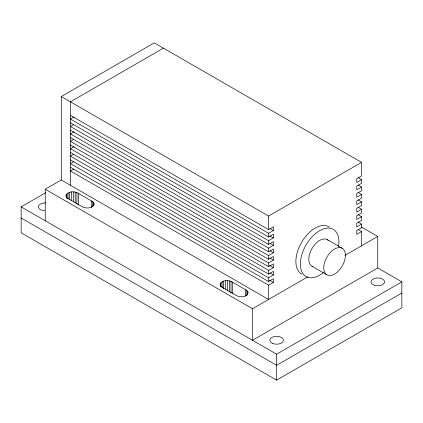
<?xml version="1.0" encoding="UTF-8"?>
<svg xmlns="http://www.w3.org/2000/svg" width="423" height="423" viewBox="0 0 423 423"><rect width="100%" height="100%" fill="white"/><g stroke="black" fill="none" stroke-linecap="round" stroke-linejoin="round"><path stroke-width="0.63" d="M66.189 194.903L66.036 196.018L66.427 197.107L67.331 198.096L81.819 206.487C85.425 208.819 92.97 208.846 94.038 203.801L92.774 201.729L78.313 193.337C74.712 191.09 68.685 191.027 66.189 194.903L66.189 196.214M220.283 283.685L220.134 284.795L220.526 285.89L221.425 286.879L235.912 295.265C239.518 297.602 247.064 297.628 248.132 292.579L246.873 290.506L232.407 282.115C228.806 279.867 222.778 279.809 220.283 283.685L220.283 286.308M45.742 192.677L21.15 206.873L21.15 232.83L276.61 380.129L401.85 307.822L401.85 281.866L276.61 354.173L45.235 220.774L45.235 189.255L61.293 179.987L61.293 96.555L154.279 42.871L361.57 162.363L361.57 175.894L356.753 178.675L356.753 182.387L361.57 179.606L361.57 183.312L356.753 186.094L356.753 189.8L361.57 187.019L361.57 190.731L356.753 193.512L356.753 197.218L361.57 194.437L361.57 198.144L356.753 200.925L356.753 204.632L361.57 201.85L361.57 205.562L356.753 208.343L356.753 212.05L361.57 209.269L361.57 212.975L356.753 215.756L356.753 219.468L361.57 216.687L361.57 220.394L356.753 223.175L356.753 226.881L361.57 224.1L361.57 227.812L356.753 230.593L356.753 234.3L361.57 231.518L361.57 245.795L344.983 255.365M163.431 48.153L70.445 101.837L61.293 96.555M74.189 116.917L70.445 119.08L268.579 233.29L273.395 230.509L273.395 226.797L268.579 229.583L70.445 115.373M73.65 124.642L70.445 126.498L268.579 240.708L273.395 237.922L273.395 234.215L268.579 236.996L70.445 122.792M74.194 131.749L70.445 133.917L268.579 248.121L273.406 245.34L273.406 241.628L268.579 244.415L70.445 130.205M73.655 139.474L70.445 141.33L268.579 255.54L273.401 252.753L273.401 249.041L268.579 251.828L70.445 137.623M74.194 146.58L70.445 148.748L268.579 262.953L273.406 260.171L273.406 256.46L268.579 259.246L70.445 145.036M73.65 154.305L70.445 156.161L268.579 270.371L273.411 267.585L273.411 263.878L268.579 266.664L70.445 152.454M73.65 161.723L70.445 163.579L268.579 277.789L273.411 274.998L273.411 271.291L268.579 274.078L70.445 159.873M73.66 169.137L70.445 170.998L268.579 285.202L273.411 282.416L273.411 278.704L268.579 281.496L70.445 167.286M268.579 285.202L268.579 299.479L70.445 185.274L70.445 101.837L268.579 216.047L361.57 162.363M45.235 189.255L252.526 308.748L307.854 276.795M361.57 245.795L377.765 236.441L377.765 267.96L252.526 340.266L252.526 308.748M401.85 292.991L276.61 365.298L21.15 217.993M358.144 177.628L361.57 179.606M358.144 185.047L361.57 187.019M358.144 192.46L361.57 194.437M358.144 199.878L361.57 201.85M358.144 207.296L361.57 209.269M358.144 214.71L361.57 216.687M358.144 222.128L361.57 224.1M361.205 226.897L377.765 236.441M358.144 229.541L361.57 231.518M377.765 267.96L401.85 281.866M327.307 239.672L342.239 248.29A15.328 8.851 -60 0 1 337.38 272.031A15.328 8.851 -60 0 1 324.103 264.37A15.328 8.851 -60 0 1 342.239 248.29M269.969 228.531L273.395 230.509M269.969 235.949L273.395 237.922M311.978 266.215L326.91 274.839M269.98 243.362L273.406 245.34M269.974 250.776L273.401 252.753M269.98 258.194L273.406 260.171M269.414 265.279L273.411 267.585M269.985 273.025L273.411 274.998M269.414 280.111L273.411 282.416M61.293 179.987L70.445 185.274M21.15 206.873L45.235 220.774M276.61 354.173L276.61 380.129M268.579 216.047L268.579 229.583M268.579 233.29L268.579 236.996M268.579 240.708L268.579 244.415M268.579 248.121L268.579 251.828M268.579 255.54L268.579 259.246M268.579 262.953L268.579 266.664M268.579 270.371L268.579 274.078M268.579 277.789L268.579 281.496M247.756 291.495L247.756 294.117M246.873 290.506L246.873 295.762M245.546 289.702L245.546 296.269M232.407 282.115L232.407 293.282M231.016 281.343L231.016 293.16M229.308 280.819L229.308 291.981M227.41 280.592L227.41 291.098M225.485 280.682L225.485 289.216M223.677 281.073L223.677 288.957M222.128 281.744L222.128 287.656M220.97 282.638L220.97 286.577M94.038 203.801L94.038 205.113M93.663 202.712L93.663 205.996M92.774 201.729L92.774 206.324M91.453 200.925L91.453 207.492M78.313 193.337L78.313 205.155M76.923 192.56L76.923 204.378M75.209 192.037L75.209 203.199M73.316 191.815L73.316 201.66M71.392 191.899L71.392 200.439M69.584 192.296L69.584 199.519M68.034 192.967L68.034 198.873M66.876 193.861L66.876 198.456M302.006 274.21A27.246 15.73 -60 0 1 301.551 242.432A27.246 15.73 -60 0 1 329.295 227.077M44.738 210.791A6.81 3.934 0 0 1 38.44 206.583A6.81 3.934 0 0 1 45.732 202.95M323.325 272.655A27.246 15.73 -60 0 1 300.409 265.411A27.246 15.73 -60 0 1 320.983 229.975A27.246 15.73 -60 0 1 338.522 246.477M313.041 266.68A15.328 8.851 -60 0 1 311.978 248.518A15.328 8.851 -60 0 1 328.237 240.359M374.36 285.271A6.81 3.934 0 0 0 384.576 281.866A6.81 3.934 0 0 0 374.36 278.461A6.81 3.934 0 0 0 374.36 285.271M272.296 343.312A6.81 3.934 0 0 0 283.331 340.906A6.81 3.934 0 0 0 274.199 336.592A6.81 3.934 0 0 0 272.296 343.312"/></g></svg>
